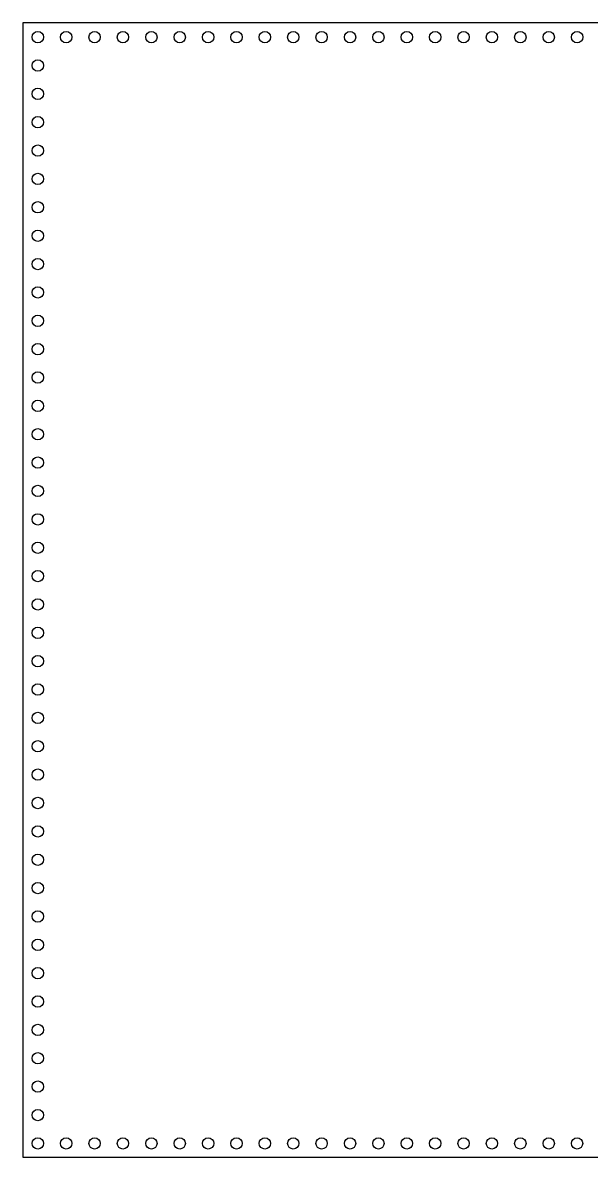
# Model space of a CAD drawing. Header units: centimetres. Extents: x -10.2 to 8.8, y -10.4 to 8.7.
# Drawn here: x -10.23 to -0.69, y -10.36 to 8.69 of the extents above; entities that cross this region are included whole.
import ezdxf

# ---------------------------------------------------------------- set-up
doc = ezdxf.new("R2010")
doc.units = ezdxf.units.CM
doc.header["$MEASUREMENT"] = 0
doc.layers.add('Camada 1', color=7, linetype='Continuous')

msp = doc.modelspace()

# ---------------------------------------------------------------- linework, layer by layer
at = {"layer": 'Camada 1'}
for points in [[(8.82385, -10.35844), (8.82385, -10.35844), (-10.22615, -10.35844), (-10.22615, -10.35844), (-10.22615, -10.35844), (-10.22615, -10.35844), (-10.22615, 8.69156), (-10.22615, 8.69156), (-10.22615, 8.69156), (-10.22615, 8.69156), (8.82385, 8.69156), (8.82385, 8.69156), (8.82385, 8.69156), (8.82385, 8.69156), (8.82385, -10.35844), (8.82385, -10.35844)], [(-9.97249, 8.5444), (-10.02509, 8.5444), (-10.06774, 8.50175), (-10.06774, 8.44915), (-10.06774, 8.44915), (-10.06774, 8.39655), (-10.02509, 8.3539), (-9.97249, 8.3539), (-9.97249, 8.3539), (-9.91989, 8.3539), (-9.87724, 8.39655), (-9.87724, 8.44915), (-9.87724, 8.44915), (-9.87724, 8.50175), (-9.91989, 8.5444), (-9.97249, 8.5444)], [(-9.49624, 8.5444), (-9.54884, 8.5444), (-9.59149, 8.50175), (-9.59149, 8.44915), (-9.59149, 8.44915), (-9.59149, 8.39655), (-9.54884, 8.3539), (-9.49624, 8.3539), (-9.49624, 8.3539), (-9.44364, 8.3539), (-9.40099, 8.39655), (-9.40099, 8.44915), (-9.40099, 8.44915), (-9.40099, 8.50175), (-9.44364, 8.5444), (-9.49624, 8.5444)], [(-9.01999, 8.5444), (-9.07259, 8.5444), (-9.11524, 8.50175), (-9.11524, 8.44915), (-9.11524, 8.44915), (-9.11524, 8.39655), (-9.07259, 8.3539), (-9.01999, 8.3539), (-9.01999, 8.3539), (-8.96739, 8.3539), (-8.92474, 8.39655), (-8.92474, 8.44915), (-8.92474, 8.44915), (-8.92474, 8.50175), (-8.96739, 8.5444), (-9.01999, 8.5444)], [(-8.54374, 8.5444), (-8.59634, 8.5444), (-8.63899, 8.50175), (-8.63899, 8.44915), (-8.63899, 8.44915), (-8.63899, 8.39655), (-8.59634, 8.3539), (-8.54374, 8.3539), (-8.54374, 8.3539), (-8.49114, 8.3539), (-8.44849, 8.39655), (-8.44849, 8.44915), (-8.44849, 8.44915), (-8.44849, 8.50175), (-8.49114, 8.5444), (-8.54374, 8.5444)], [(-8.06749, 8.5444), (-8.12009, 8.5444), (-8.16274, 8.50175), (-8.16274, 8.44915), (-8.16274, 8.44915), (-8.16274, 8.39655), (-8.12009, 8.3539), (-8.06749, 8.3539), (-8.06749, 8.3539), (-8.01489, 8.3539), (-7.97224, 8.39655), (-7.97224, 8.44915), (-7.97224, 8.44915), (-7.97224, 8.50175), (-8.01489, 8.5444), (-8.06749, 8.5444)], [(-7.59124, 8.5444), (-7.64384, 8.5444), (-7.68649, 8.50175), (-7.68649, 8.44915), (-7.68649, 8.44915), (-7.68649, 8.39655), (-7.64384, 8.3539), (-7.59124, 8.3539), (-7.59124, 8.3539), (-7.53864, 8.3539), (-7.49599, 8.39655), (-7.49599, 8.44915), (-7.49599, 8.44915), (-7.49599, 8.50175), (-7.53864, 8.5444), (-7.59124, 8.5444)], [(-7.11499, 8.5444), (-7.16759, 8.5444), (-7.21024, 8.50175), (-7.21024, 8.44915), (-7.21024, 8.44915), (-7.21024, 8.39655), (-7.16759, 8.3539), (-7.11499, 8.3539), (-7.11499, 8.3539), (-7.06239, 8.3539), (-7.01974, 8.39655), (-7.01974, 8.44915), (-7.01974, 8.44915), (-7.01974, 8.50175), (-7.06239, 8.5444), (-7.11499, 8.5444)], [(-6.63874, 8.5444), (-6.69134, 8.5444), (-6.73399, 8.50175), (-6.73399, 8.44915), (-6.73399, 8.44915), (-6.73399, 8.39655), (-6.69134, 8.3539), (-6.63874, 8.3539), (-6.63874, 8.3539), (-6.58614, 8.3539), (-6.54349, 8.39655), (-6.54349, 8.44915), (-6.54349, 8.44915), (-6.54349, 8.50175), (-6.58614, 8.5444), (-6.63874, 8.5444)], [(-6.16249, 8.5444), (-6.21509, 8.5444), (-6.25774, 8.50175), (-6.25774, 8.44915), (-6.25774, 8.44915), (-6.25774, 8.39655), (-6.21509, 8.3539), (-6.16249, 8.3539), (-6.16249, 8.3539), (-6.10989, 8.3539), (-6.06724, 8.39655), (-6.06724, 8.44915), (-6.06724, 8.44915), (-6.06724, 8.50175), (-6.10989, 8.5444), (-6.16249, 8.5444)], [(-5.68624, 8.5444), (-5.73884, 8.5444), (-5.78149, 8.50175), (-5.78149, 8.44915), (-5.78149, 8.44915), (-5.78149, 8.39655), (-5.73884, 8.3539), (-5.68624, 8.3539), (-5.68624, 8.3539), (-5.63364, 8.3539), (-5.59099, 8.39655), (-5.59099, 8.44915), (-5.59099, 8.44915), (-5.59099, 8.50175), (-5.63364, 8.5444), (-5.68624, 8.5444)], [(-5.20999, 8.5444), (-5.26259, 8.5444), (-5.30524, 8.50175), (-5.30524, 8.44915), (-5.30524, 8.44915), (-5.30524, 8.39655), (-5.26259, 8.3539), (-5.20999, 8.3539), (-5.20999, 8.3539), (-5.15739, 8.3539), (-5.11474, 8.39655), (-5.11474, 8.44915), (-5.11474, 8.44915), (-5.11474, 8.50175), (-5.15739, 8.5444), (-5.20999, 8.5444)], [(-4.73374, 8.5444), (-4.78634, 8.5444), (-4.82899, 8.50175), (-4.82899, 8.44915), (-4.82899, 8.44915), (-4.82899, 8.39655), (-4.78634, 8.3539), (-4.73374, 8.3539), (-4.73374, 8.3539), (-4.68114, 8.3539), (-4.63849, 8.39655), (-4.63849, 8.44915), (-4.63849, 8.44915), (-4.63849, 8.50175), (-4.68114, 8.5444), (-4.73374, 8.5444)], [(-4.25749, 8.5444), (-4.31009, 8.5444), (-4.35274, 8.50175), (-4.35274, 8.44915), (-4.35274, 8.44915), (-4.35274, 8.39655), (-4.31009, 8.3539), (-4.25749, 8.3539), (-4.25749, 8.3539), (-4.20489, 8.3539), (-4.16224, 8.39655), (-4.16224, 8.44915), (-4.16224, 8.44915), (-4.16224, 8.50175), (-4.20489, 8.5444), (-4.25749, 8.5444)], [(-3.78124, 8.5444), (-3.83384, 8.5444), (-3.87649, 8.50175), (-3.87649, 8.44915), (-3.87649, 8.44915), (-3.87649, 8.39655), (-3.83384, 8.3539), (-3.78124, 8.3539), (-3.78124, 8.3539), (-3.72864, 8.3539), (-3.68599, 8.39655), (-3.68599, 8.44915), (-3.68599, 8.44915), (-3.68599, 8.50175), (-3.72864, 8.5444), (-3.78124, 8.5444)], [(-3.30499, 8.5444), (-3.35759, 8.5444), (-3.40024, 8.50175), (-3.40024, 8.44915), (-3.40024, 8.44915), (-3.40024, 8.39655), (-3.35759, 8.3539), (-3.30499, 8.3539), (-3.30499, 8.3539), (-3.25239, 8.3539), (-3.20974, 8.39655), (-3.20974, 8.44915), (-3.20974, 8.44915), (-3.20974, 8.50175), (-3.25239, 8.5444), (-3.30499, 8.5444)], [(-2.82874, 8.5444), (-2.88134, 8.5444), (-2.92399, 8.50175), (-2.92399, 8.44915), (-2.92399, 8.44915), (-2.92399, 8.39655), (-2.88134, 8.3539), (-2.82874, 8.3539), (-2.82874, 8.3539), (-2.77614, 8.3539), (-2.73349, 8.39655), (-2.73349, 8.44915), (-2.73349, 8.44915), (-2.73349, 8.50175), (-2.77614, 8.5444), (-2.82874, 8.5444)], [(-2.35249, 8.5444), (-2.40509, 8.5444), (-2.44774, 8.50175), (-2.44774, 8.44915), (-2.44774, 8.44915), (-2.44774, 8.39655), (-2.40509, 8.3539), (-2.35249, 8.3539), (-2.35249, 8.3539), (-2.29989, 8.3539), (-2.25724, 8.39655), (-2.25724, 8.44915), (-2.25724, 8.44915), (-2.25724, 8.50175), (-2.29989, 8.5444), (-2.35249, 8.5444)], [(-1.87624, 8.5444), (-1.92884, 8.5444), (-1.97149, 8.50175), (-1.97149, 8.44915), (-1.97149, 8.44915), (-1.97149, 8.39655), (-1.92884, 8.3539), (-1.87624, 8.3539), (-1.87624, 8.3539), (-1.82364, 8.3539), (-1.78099, 8.39655), (-1.78099, 8.44915), (-1.78099, 8.44915), (-1.78099, 8.50175), (-1.82364, 8.5444), (-1.87624, 8.5444)], [(-1.39999, 8.5444), (-1.45259, 8.5444), (-1.49524, 8.50175), (-1.49524, 8.44915), (-1.49524, 8.44915), (-1.49524, 8.39655), (-1.45259, 8.3539), (-1.39999, 8.3539), (-1.39999, 8.3539), (-1.34739, 8.3539), (-1.30474, 8.39655), (-1.30474, 8.44915), (-1.30474, 8.44915), (-1.30474, 8.50175), (-1.34739, 8.5444), (-1.39999, 8.5444)], [(-0.92374, 8.5444), (-0.97634, 8.5444), (-1.01899, 8.50175), (-1.01899, 8.44915), (-1.01899, 8.44915), (-1.01899, 8.39655), (-0.97634, 8.3539), (-0.92374, 8.3539), (-0.92374, 8.3539), (-0.87114, 8.3539), (-0.82849, 8.39655), (-0.82849, 8.44915), (-0.82849, 8.44915), (-0.82849, 8.50175), (-0.87114, 8.5444), (-0.92374, 8.5444)], [(-9.87724, 7.9729), (-9.87724, 8.0255), (-9.91989, 8.06815), (-9.97249, 8.06815), (-9.97249, 8.06815), (-10.02509, 8.06815), (-10.06774, 8.0255), (-10.06774, 7.9729), (-10.06774, 7.9729), (-10.06774, 7.9203), (-10.02509, 7.87765), (-9.97249, 7.87765), (-9.97249, 7.87765), (-9.91989, 7.87765), (-9.87724, 7.9203), (-9.87724, 7.9729)], [(-9.87724, 7.49665), (-9.87724, 7.54925), (-9.91989, 7.5919), (-9.97249, 7.5919), (-9.97249, 7.5919), (-10.02509, 7.5919), (-10.06774, 7.54925), (-10.06774, 7.49665), (-10.06774, 7.49665), (-10.06774, 7.44405), (-10.02509, 7.4014), (-9.97249, 7.4014), (-9.97249, 7.4014), (-9.91989, 7.4014), (-9.87724, 7.44405), (-9.87724, 7.49665)], [(-9.87724, 7.0204), (-9.87724, 7.073), (-9.91989, 7.11565), (-9.97249, 7.11565), (-9.97249, 7.11565), (-10.02509, 7.11565), (-10.06774, 7.073), (-10.06774, 7.0204), (-10.06774, 7.0204), (-10.06774, 6.9678), (-10.02509, 6.92515), (-9.97249, 6.92515), (-9.97249, 6.92515), (-9.91989, 6.92515), (-9.87724, 6.9678), (-9.87724, 7.0204)], [(-9.87724, 6.54415), (-9.87724, 6.59675), (-9.91989, 6.6394), (-9.97249, 6.6394), (-9.97249, 6.6394), (-10.02509, 6.6394), (-10.06774, 6.59675), (-10.06774, 6.54415), (-10.06774, 6.54415), (-10.06774, 6.49155), (-10.02509, 6.4489), (-9.97249, 6.4489), (-9.97249, 6.4489), (-9.91989, 6.4489), (-9.87724, 6.49155), (-9.87724, 6.54415)], [(-9.87724, 6.0679), (-9.87724, 6.1205), (-9.91989, 6.16315), (-9.97249, 6.16315), (-9.97249, 6.16315), (-10.02509, 6.16315), (-10.06774, 6.1205), (-10.06774, 6.0679), (-10.06774, 6.0679), (-10.06774, 6.0153), (-10.02509, 5.97265), (-9.97249, 5.97265), (-9.97249, 5.97265), (-9.91989, 5.97265), (-9.87724, 6.0153), (-9.87724, 6.0679)], [(-9.87724, 5.59165), (-9.87724, 5.64425), (-9.91989, 5.6869), (-9.97249, 5.6869), (-9.97249, 5.6869), (-10.02509, 5.6869), (-10.06774, 5.64425), (-10.06774, 5.59165), (-10.06774, 5.59165), (-10.06774, 5.53905), (-10.02509, 5.4964), (-9.97249, 5.4964), (-9.97249, 5.4964), (-9.91989, 5.4964), (-9.87724, 5.53905), (-9.87724, 5.59165)], [(-9.87724, 5.1154), (-9.87724, 5.168), (-9.91989, 5.21065), (-9.97249, 5.21065), (-9.97249, 5.21065), (-10.02509, 5.21065), (-10.06774, 5.168), (-10.06774, 5.1154), (-10.06774, 5.1154), (-10.06774, 5.0628), (-10.02509, 5.02015), (-9.97249, 5.02015), (-9.97249, 5.02015), (-9.91989, 5.02015), (-9.87724, 5.0628), (-9.87724, 5.1154)], [(-9.87724, 4.63915), (-9.87724, 4.69175), (-9.91989, 4.7344), (-9.97249, 4.7344), (-9.97249, 4.7344), (-10.02509, 4.7344), (-10.06774, 4.69175), (-10.06774, 4.63915), (-10.06774, 4.63915), (-10.06774, 4.58655), (-10.02509, 4.5439), (-9.97249, 4.5439), (-9.97249, 4.5439), (-9.91989, 4.5439), (-9.87724, 4.58655), (-9.87724, 4.63915)], [(-9.87724, 4.1629), (-9.87724, 4.2155), (-9.91989, 4.25815), (-9.97249, 4.25815), (-9.97249, 4.25815), (-10.02509, 4.25815), (-10.06774, 4.2155), (-10.06774, 4.1629), (-10.06774, 4.1629), (-10.06774, 4.1103), (-10.02509, 4.06765), (-9.97249, 4.06765), (-9.97249, 4.06765), (-9.91989, 4.06765), (-9.87724, 4.1103), (-9.87724, 4.1629)], [(-9.87724, 3.68665), (-9.87724, 3.73925), (-9.91989, 3.7819), (-9.97249, 3.7819), (-9.97249, 3.7819), (-10.02509, 3.7819), (-10.06774, 3.73925), (-10.06774, 3.68665), (-10.06774, 3.68665), (-10.06774, 3.63405), (-10.02509, 3.5914), (-9.97249, 3.5914), (-9.97249, 3.5914), (-9.91989, 3.5914), (-9.87724, 3.63405), (-9.87724, 3.68665)], [(-9.87724, 3.2104), (-9.87724, 3.263), (-9.91989, 3.30565), (-9.97249, 3.30565), (-9.97249, 3.30565), (-10.02509, 3.30565), (-10.06774, 3.263), (-10.06774, 3.2104), (-10.06774, 3.2104), (-10.06774, 3.1578), (-10.02509, 3.11515), (-9.97249, 3.11515), (-9.97249, 3.11515), (-9.91989, 3.11515), (-9.87724, 3.1578), (-9.87724, 3.2104)], [(-9.87724, 2.73415), (-9.87724, 2.78675), (-9.91989, 2.8294), (-9.97249, 2.8294), (-9.97249, 2.8294), (-10.02509, 2.8294), (-10.06774, 2.78675), (-10.06774, 2.73415), (-10.06774, 2.73415), (-10.06774, 2.68155), (-10.02509, 2.6389), (-9.97249, 2.6389), (-9.97249, 2.6389), (-9.91989, 2.6389), (-9.87724, 2.68155), (-9.87724, 2.73415)], [(-9.87724, 2.2579), (-9.87724, 2.3105), (-9.91989, 2.35315), (-9.97249, 2.35315), (-9.97249, 2.35315), (-10.02509, 2.35315), (-10.06774, 2.3105), (-10.06774, 2.2579), (-10.06774, 2.2579), (-10.06774, 2.2053), (-10.02509, 2.16265), (-9.97249, 2.16265), (-9.97249, 2.16265), (-9.91989, 2.16265), (-9.87724, 2.2053), (-9.87724, 2.2579)], [(-9.87724, 1.78165), (-9.87724, 1.83425), (-9.91989, 1.8769), (-9.97249, 1.8769), (-9.97249, 1.8769), (-10.02509, 1.8769), (-10.06774, 1.83425), (-10.06774, 1.78165), (-10.06774, 1.78165), (-10.06774, 1.72905), (-10.02509, 1.6864), (-9.97249, 1.6864), (-9.97249, 1.6864), (-9.91989, 1.6864), (-9.87724, 1.72905), (-9.87724, 1.78165)], [(-9.87724, 1.3054), (-9.87724, 1.358), (-9.91989, 1.40065), (-9.97249, 1.40065), (-9.97249, 1.40065), (-10.02509, 1.40065), (-10.06774, 1.358), (-10.06774, 1.3054), (-10.06774, 1.3054), (-10.06774, 1.2528), (-10.02509, 1.21015), (-9.97249, 1.21015), (-9.97249, 1.21015), (-9.91989, 1.21015), (-9.87724, 1.2528), (-9.87724, 1.3054)], [(-9.87724, 0.82915), (-9.87724, 0.88175), (-9.91989, 0.9244), (-9.97249, 0.9244), (-9.97249, 0.9244), (-10.02509, 0.9244), (-10.06774, 0.88175), (-10.06774, 0.82915), (-10.06774, 0.82915), (-10.06774, 0.77655), (-10.02509, 0.7339), (-9.97249, 0.7339), (-9.97249, 0.7339), (-9.91989, 0.7339), (-9.87724, 0.77655), (-9.87724, 0.82915)], [(-9.87724, 0.3529), (-9.87724, 0.4055), (-9.91989, 0.44815), (-9.97249, 0.44815), (-9.97249, 0.44815), (-10.02509, 0.44815), (-10.06774, 0.4055), (-10.06774, 0.3529), (-10.06774, 0.3529), (-10.06774, 0.3003), (-10.02509, 0.25765), (-9.97249, 0.25765), (-9.97249, 0.25765), (-9.91989, 0.25765), (-9.87724, 0.3003), (-9.87724, 0.3529)], [(-9.87724, -0.12335), (-9.87724, -0.07075), (-9.91989, -0.02807), (-9.97249, -0.02807), (-9.97249, -0.02807), (-10.02509, -0.02807), (-10.06774, -0.07072), (-10.06774, -0.12335), (-10.06774, -0.12335), (-10.06774, -0.17598), (-10.02509, -0.2186), (-9.97249, -0.2186), (-9.97249, -0.2186), (-9.91989, -0.2186), (-9.87724, -0.17595), (-9.87724, -0.12335)], [(-9.87724, -0.5996), (-9.87724, -0.547), (-9.91989, -0.50432), (-9.97249, -0.50432), (-9.97249, -0.50432), (-10.02509, -0.50432), (-10.06774, -0.54697), (-10.06774, -0.5996), (-10.06774, -0.5996), (-10.06774, -0.65223), (-10.02509, -0.69485), (-9.97249, -0.69485), (-9.97249, -0.69485), (-9.91989, -0.69485), (-9.87724, -0.6522), (-9.87724, -0.5996)], [(-9.87724, -1.07585), (-9.87724, -1.02325), (-9.91989, -0.98057), (-9.97249, -0.98057), (-9.97249, -0.98057), (-10.02509, -0.98057), (-10.06774, -1.02322), (-10.06774, -1.07585), (-10.06774, -1.07585), (-10.06774, -1.12848), (-10.02509, -1.1711), (-9.97249, -1.1711), (-9.97249, -1.1711), (-9.91989, -1.1711), (-9.87724, -1.12845), (-9.87724, -1.07585)], [(-9.87724, -1.5521), (-9.87724, -1.4995), (-9.91989, -1.45682), (-9.97249, -1.45682), (-9.97249, -1.45682), (-10.02509, -1.45682), (-10.06774, -1.49947), (-10.06774, -1.5521), (-10.06774, -1.5521), (-10.06774, -1.60473), (-10.02509, -1.64735), (-9.97249, -1.64735), (-9.97249, -1.64735), (-9.91989, -1.64735), (-9.87724, -1.6047), (-9.87724, -1.5521)], [(-9.87724, -2.02835), (-9.87724, -1.97575), (-9.91989, -1.93305), (-9.97249, -1.93305), (-9.97249, -1.93305), (-10.02509, -1.93305), (-10.06774, -1.97573), (-10.06774, -2.02835), (-10.06774, -2.02835), (-10.06774, -2.08097), (-10.02509, -2.1236), (-9.97249, -2.1236), (-9.97249, -2.1236), (-9.91989, -2.1236), (-9.87724, -2.08095), (-9.87724, -2.02835)], [(-9.87724, -2.5046), (-9.87724, -2.452), (-9.91989, -2.4093), (-9.97249, -2.4093), (-9.97249, -2.4093), (-10.02509, -2.4093), (-10.06774, -2.45198), (-10.06774, -2.5046), (-10.06774, -2.5046), (-10.06774, -2.55722), (-10.02509, -2.59985), (-9.97249, -2.59985), (-9.97249, -2.59985), (-9.91989, -2.59985), (-9.87724, -2.5572), (-9.87724, -2.5046)], [(-9.87724, -2.98085), (-9.87724, -2.92825), (-9.91989, -2.88555), (-9.97249, -2.88555), (-9.97249, -2.88555), (-10.02509, -2.88555), (-10.06774, -2.92823), (-10.06774, -2.98085), (-10.06774, -2.98085), (-10.06774, -3.03347), (-10.02509, -3.0761), (-9.97249, -3.0761), (-9.97249, -3.0761), (-9.91989, -3.0761), (-9.87724, -3.03345), (-9.87724, -2.98085)], [(-9.87724, -3.4571), (-9.87724, -3.4045), (-9.91989, -3.3618), (-9.97249, -3.3618), (-9.97249, -3.3618), (-10.02509, -3.3618), (-10.06774, -3.40448), (-10.06774, -3.4571), (-10.06774, -3.4571), (-10.06774, -3.50972), (-10.02509, -3.55235), (-9.97249, -3.55235), (-9.97249, -3.55235), (-9.91989, -3.55235), (-9.87724, -3.5097), (-9.87724, -3.4571)], [(-9.87724, -3.93335), (-9.87724, -3.88075), (-9.91989, -3.83805), (-9.97249, -3.83805), (-9.97249, -3.83805), (-10.02509, -3.83805), (-10.06774, -3.88073), (-10.06774, -3.93335), (-10.06774, -3.93335), (-10.06774, -3.98597), (-10.02509, -4.0286), (-9.97249, -4.0286), (-9.97249, -4.0286), (-9.91989, -4.0286), (-9.87724, -3.98595), (-9.87724, -3.93335)], [(-9.87724, -4.4096), (-9.87724, -4.357), (-9.91989, -4.3143), (-9.97249, -4.3143), (-9.97249, -4.3143), (-10.02509, -4.3143), (-10.06774, -4.35698), (-10.06774, -4.4096), (-10.06774, -4.4096), (-10.06774, -4.46222), (-10.02509, -4.50485), (-9.97249, -4.50485), (-9.97249, -4.50485), (-9.91989, -4.50485), (-9.87724, -4.4622), (-9.87724, -4.4096)], [(-9.87724, -4.88585), (-9.87724, -4.83325), (-9.91989, -4.79055), (-9.97249, -4.79055), (-9.97249, -4.79055), (-10.02509, -4.79055), (-10.06774, -4.83323), (-10.06774, -4.88585), (-10.06774, -4.88585), (-10.06774, -4.93847), (-10.02509, -4.9811), (-9.97249, -4.9811), (-9.97249, -4.9811), (-9.91989, -4.9811), (-9.87724, -4.93845), (-9.87724, -4.88585)], [(-9.87724, -5.3621), (-9.87724, -5.3095), (-9.91989, -5.2668), (-9.97249, -5.2668), (-9.97249, -5.2668), (-10.02509, -5.2668), (-10.06774, -5.30948), (-10.06774, -5.3621), (-10.06774, -5.3621), (-10.06774, -5.41472), (-10.02509, -5.45735), (-9.97249, -5.45735), (-9.97249, -5.45735), (-9.91989, -5.45735), (-9.87724, -5.4147), (-9.87724, -5.3621)], [(-9.87724, -5.83835), (-9.87724, -5.78575), (-9.91989, -5.74305), (-9.97249, -5.74305), (-9.97249, -5.74305), (-10.02509, -5.74305), (-10.06774, -5.78573), (-10.06774, -5.83835), (-10.06774, -5.83835), (-10.06774, -5.89097), (-10.02509, -5.9336), (-9.97249, -5.9336), (-9.97249, -5.9336), (-9.91989, -5.9336), (-9.87724, -5.89095), (-9.87724, -5.83835)], [(-9.87724, -6.3146), (-9.87724, -6.262), (-9.91989, -6.2193), (-9.97249, -6.2193), (-9.97249, -6.2193), (-10.02509, -6.2193), (-10.06774, -6.26198), (-10.06774, -6.3146), (-10.06774, -6.3146), (-10.06774, -6.36722), (-10.02509, -6.40985), (-9.97249, -6.40985), (-9.97249, -6.40985), (-9.91989, -6.40985), (-9.87724, -6.3672), (-9.87724, -6.3146)], [(-9.87724, -6.79085), (-9.87724, -6.73825), (-9.91989, -6.69555), (-9.97249, -6.69555), (-9.97249, -6.69555), (-10.02509, -6.69555), (-10.06774, -6.73823), (-10.06774, -6.79085), (-10.06774, -6.79085), (-10.06774, -6.84347), (-10.02509, -6.8861), (-9.97249, -6.8861), (-9.97249, -6.8861), (-9.91989, -6.8861), (-9.87724, -6.84345), (-9.87724, -6.79085)], [(-9.87724, -7.2671), (-9.87724, -7.2145), (-9.91989, -7.1718), (-9.97249, -7.1718), (-9.97249, -7.1718), (-10.02509, -7.1718), (-10.06774, -7.21448), (-10.06774, -7.2671), (-10.06774, -7.2671), (-10.06774, -7.31972), (-10.02509, -7.36235), (-9.97249, -7.36235), (-9.97249, -7.36235), (-9.91989, -7.36235), (-9.87724, -7.3197), (-9.87724, -7.2671)], [(-9.87724, -7.74335), (-9.87724, -7.69075), (-9.91989, -7.64805), (-9.97249, -7.64805), (-9.97249, -7.64805), (-10.02509, -7.64805), (-10.06774, -7.69073), (-10.06774, -7.74335), (-10.06774, -7.74335), (-10.06774, -7.79597), (-10.02509, -7.8386), (-9.97249, -7.8386), (-9.97249, -7.8386), (-9.91989, -7.8386), (-9.87724, -7.79595), (-9.87724, -7.74335)], [(-9.87724, -8.2196), (-9.87724, -8.167), (-9.91989, -8.1243), (-9.97249, -8.1243), (-9.97249, -8.1243), (-10.02509, -8.1243), (-10.06774, -8.16698), (-10.06774, -8.2196), (-10.06774, -8.2196), (-10.06774, -8.27222), (-10.02509, -8.31485), (-9.97249, -8.31485), (-9.97249, -8.31485), (-9.91989, -8.31485), (-9.87724, -8.2722), (-9.87724, -8.2196)], [(-9.87724, -8.69585), (-9.87724, -8.64325), (-9.91989, -8.60055), (-9.97249, -8.60055), (-9.97249, -8.60055), (-10.02509, -8.60055), (-10.06774, -8.64323), (-10.06774, -8.69585), (-10.06774, -8.69585), (-10.06774, -8.74847), (-10.02509, -8.7911), (-9.97249, -8.7911), (-9.97249, -8.7911), (-9.91989, -8.7911), (-9.87724, -8.74845), (-9.87724, -8.69585)], [(-9.87724, -9.1721), (-9.87724, -9.1195), (-9.91989, -9.0768), (-9.97249, -9.0768), (-9.97249, -9.0768), (-10.02509, -9.0768), (-10.06774, -9.11948), (-10.06774, -9.1721), (-10.06774, -9.1721), (-10.06774, -9.22472), (-10.02509, -9.26735), (-9.97249, -9.26735), (-9.97249, -9.26735), (-9.91989, -9.26735), (-9.87724, -9.2247), (-9.87724, -9.1721)], [(-9.87724, -9.64835), (-9.87724, -9.59575), (-9.91989, -9.55305), (-9.97249, -9.55305), (-9.97249, -9.55305), (-10.02509, -9.55305), (-10.06774, -9.59573), (-10.06774, -9.64835), (-10.06774, -9.64835), (-10.06774, -9.70097), (-10.02509, -9.7436), (-9.97249, -9.7436), (-9.97249, -9.7436), (-9.91989, -9.7436), (-9.87724, -9.70095), (-9.87724, -9.64835)], [(-9.87724, -10.1246), (-9.87724, -10.072), (-9.91989, -10.0293), (-9.97249, -10.0293), (-9.97249, -10.0293), (-10.02509, -10.0293), (-10.06774, -10.07198), (-10.06774, -10.1246), (-10.06774, -10.1246), (-10.06774, -10.17722), (-10.02509, -10.21985), (-9.97249, -10.21985), (-9.97249, -10.21985), (-9.91989, -10.21985), (-9.87724, -10.1772), (-9.87724, -10.1246)], [(-9.49627, -10.21982), (-9.44367, -10.21982), (-9.40099, -10.1772), (-9.40099, -10.12457), (-9.40099, -10.12457), (-9.40099, -10.07194), (-9.44364, -10.02929), (-9.49627, -10.02929), (-9.49627, -10.02929), (-9.5489, -10.02929), (-9.59155, -10.07194), (-9.59155, -10.12457), (-9.59155, -10.12457), (-9.59155, -10.1772), (-9.54887, -10.21982), (-9.49627, -10.21982)], [(-9.02002, -10.21982), (-8.96742, -10.21982), (-8.92474, -10.1772), (-8.92474, -10.12457), (-8.92474, -10.12457), (-8.92474, -10.07194), (-8.96739, -10.02929), (-9.02002, -10.02929), (-9.02002, -10.02929), (-9.07265, -10.02929), (-9.1153, -10.07194), (-9.1153, -10.12457), (-9.1153, -10.12457), (-9.1153, -10.1772), (-9.07262, -10.21982), (-9.02002, -10.21982)], [(-8.54377, -10.21982), (-8.49117, -10.21982), (-8.44849, -10.1772), (-8.44849, -10.12457), (-8.44849, -10.12457), (-8.44849, -10.07194), (-8.49114, -10.02929), (-8.54377, -10.02929), (-8.54377, -10.02929), (-8.5964, -10.02929), (-8.63905, -10.07194), (-8.63905, -10.12457), (-8.63905, -10.12457), (-8.63905, -10.1772), (-8.59637, -10.21982), (-8.54377, -10.21982)], [(-8.06752, -10.21982), (-8.01492, -10.21982), (-7.97224, -10.1772), (-7.97224, -10.12457), (-7.97224, -10.12457), (-7.97224, -10.07194), (-8.01489, -10.02929), (-8.06752, -10.02929), (-8.06752, -10.02929), (-8.12015, -10.02929), (-8.1628, -10.07194), (-8.1628, -10.12457), (-8.1628, -10.12457), (-8.1628, -10.1772), (-8.12012, -10.21982), (-8.06752, -10.21982)], [(-7.59127, -10.21982), (-7.53867, -10.21982), (-7.49599, -10.1772), (-7.49599, -10.12457), (-7.49599, -10.12457), (-7.49599, -10.07194), (-7.53864, -10.02929), (-7.59127, -10.02929), (-7.59127, -10.02929), (-7.6439, -10.02929), (-7.68655, -10.07194), (-7.68655, -10.12457), (-7.68655, -10.12457), (-7.68655, -10.1772), (-7.64387, -10.21982), (-7.59127, -10.21982)], [(-7.11502, -10.21982), (-7.06242, -10.21982), (-7.01974, -10.1772), (-7.01974, -10.12457), (-7.01974, -10.12457), (-7.01974, -10.07194), (-7.06239, -10.02929), (-7.11502, -10.02929), (-7.11502, -10.02929), (-7.16765, -10.02929), (-7.2103, -10.07194), (-7.2103, -10.12457), (-7.2103, -10.12457), (-7.2103, -10.1772), (-7.16762, -10.21982), (-7.11502, -10.21982)], [(-6.63877, -10.21982), (-6.58617, -10.21982), (-6.54349, -10.1772), (-6.54349, -10.12457), (-6.54349, -10.12457), (-6.54349, -10.07194), (-6.58614, -10.02929), (-6.63877, -10.02929), (-6.63877, -10.02929), (-6.6914, -10.02929), (-6.73405, -10.07194), (-6.73405, -10.12457), (-6.73405, -10.12457), (-6.73405, -10.1772), (-6.69137, -10.21982), (-6.63877, -10.21982)], [(-6.16252, -10.21982), (-6.10992, -10.21982), (-6.06724, -10.1772), (-6.06724, -10.12457), (-6.06724, -10.12457), (-6.06724, -10.07194), (-6.10989, -10.02929), (-6.16252, -10.02929), (-6.16252, -10.02929), (-6.21515, -10.02929), (-6.2578, -10.07194), (-6.2578, -10.12457), (-6.2578, -10.12457), (-6.2578, -10.1772), (-6.21512, -10.21982), (-6.16252, -10.21982)], [(-5.68627, -10.21982), (-5.63367, -10.21982), (-5.59099, -10.1772), (-5.59099, -10.12457), (-5.59099, -10.12457), (-5.59099, -10.07194), (-5.63364, -10.02929), (-5.68627, -10.02929), (-5.68627, -10.02929), (-5.7389, -10.02929), (-5.78155, -10.07194), (-5.78155, -10.12457), (-5.78155, -10.12457), (-5.78155, -10.1772), (-5.73887, -10.21982), (-5.68627, -10.21982)], [(-5.21002, -10.21982), (-5.15742, -10.21982), (-5.11474, -10.1772), (-5.11474, -10.12457), (-5.11474, -10.12457), (-5.11474, -10.07194), (-5.15739, -10.02929), (-5.21002, -10.02929), (-5.21002, -10.02929), (-5.26265, -10.02929), (-5.3053, -10.07194), (-5.3053, -10.12457), (-5.3053, -10.12457), (-5.3053, -10.1772), (-5.26262, -10.21982), (-5.21002, -10.21982)], [(-4.73377, -10.21982), (-4.68117, -10.21982), (-4.63849, -10.1772), (-4.63849, -10.12457), (-4.63849, -10.12457), (-4.63849, -10.07194), (-4.68114, -10.02929), (-4.73377, -10.02929), (-4.73377, -10.02929), (-4.7864, -10.02929), (-4.82905, -10.07194), (-4.82905, -10.12457), (-4.82905, -10.12457), (-4.82905, -10.1772), (-4.78637, -10.21982), (-4.73377, -10.21982)], [(-4.25752, -10.21982), (-4.20492, -10.21982), (-4.16224, -10.1772), (-4.16224, -10.12457), (-4.16224, -10.12457), (-4.16224, -10.07194), (-4.20489, -10.02929), (-4.25752, -10.02929), (-4.25752, -10.02929), (-4.31015, -10.02929), (-4.3528, -10.07194), (-4.3528, -10.12457), (-4.3528, -10.12457), (-4.3528, -10.1772), (-4.31012, -10.21982), (-4.25752, -10.21982)], [(-3.78127, -10.21982), (-3.72867, -10.21982), (-3.68599, -10.1772), (-3.68599, -10.12457), (-3.68599, -10.12457), (-3.68599, -10.07194), (-3.72864, -10.02929), (-3.78127, -10.02929), (-3.78127, -10.02929), (-3.8339, -10.02929), (-3.87655, -10.07194), (-3.87655, -10.12457), (-3.87655, -10.12457), (-3.87655, -10.1772), (-3.83387, -10.21982), (-3.78127, -10.21982)], [(-3.30502, -10.21982), (-3.25242, -10.21982), (-3.20974, -10.1772), (-3.20974, -10.12457), (-3.20974, -10.12457), (-3.20974, -10.07194), (-3.25239, -10.02929), (-3.30502, -10.02929), (-3.30502, -10.02929), (-3.35765, -10.02929), (-3.4003, -10.07194), (-3.4003, -10.12457), (-3.4003, -10.12457), (-3.4003, -10.1772), (-3.35762, -10.21982), (-3.30502, -10.21982)], [(-2.82877, -10.21982), (-2.77617, -10.21982), (-2.73349, -10.1772), (-2.73349, -10.12457), (-2.73349, -10.12457), (-2.73349, -10.07194), (-2.77614, -10.02929), (-2.82877, -10.02929), (-2.82877, -10.02929), (-2.8814, -10.02929), (-2.92405, -10.07194), (-2.92405, -10.12457), (-2.92405, -10.12457), (-2.92405, -10.1772), (-2.88137, -10.21982), (-2.82877, -10.21982)], [(-2.35252, -10.21982), (-2.29992, -10.21982), (-2.25724, -10.1772), (-2.25724, -10.12457), (-2.25724, -10.12457), (-2.25724, -10.07194), (-2.29989, -10.02929), (-2.35252, -10.02929), (-2.35252, -10.02929), (-2.40515, -10.02929), (-2.4478, -10.07194), (-2.4478, -10.12457), (-2.4478, -10.12457), (-2.4478, -10.1772), (-2.40512, -10.21982), (-2.35252, -10.21982)], [(-1.87627, -10.21982), (-1.82367, -10.21982), (-1.78099, -10.1772), (-1.78099, -10.12457), (-1.78099, -10.12457), (-1.78099, -10.07194), (-1.82364, -10.02929), (-1.87627, -10.02929), (-1.87627, -10.02929), (-1.9289, -10.02929), (-1.97155, -10.07194), (-1.97155, -10.12457), (-1.97155, -10.12457), (-1.97155, -10.1772), (-1.92887, -10.21982), (-1.87627, -10.21982)], [(-1.40002, -10.21982), (-1.34742, -10.21982), (-1.30474, -10.1772), (-1.30474, -10.12457), (-1.30474, -10.12457), (-1.30474, -10.07194), (-1.34739, -10.02929), (-1.40002, -10.02929), (-1.40002, -10.02929), (-1.45265, -10.02929), (-1.4953, -10.07194), (-1.4953, -10.12457), (-1.4953, -10.12457), (-1.4953, -10.1772), (-1.45262, -10.21982), (-1.40002, -10.21982)], [(-0.92377, -10.21982), (-0.87117, -10.21982), (-0.82849, -10.1772), (-0.82849, -10.12457), (-0.82849, -10.12457), (-0.82849, -10.07194), (-0.87114, -10.02929), (-0.92377, -10.02929), (-0.92377, -10.02929), (-0.9764, -10.02929), (-1.01905, -10.07194), (-1.01905, -10.12457), (-1.01905, -10.12457), (-1.01905, -10.1772), (-0.97637, -10.21982), (-0.92377, -10.21982)]]:
    msp.add_open_spline(points, degree=3, knots=[0, 0, 0, 0, 0.2, 0.2, 0.2, 0.2, 0.4, 0.4, 0.4, 0.4, 0.6, 0.6, 0.6, 0.6, 1, 1, 1, 1], dxfattribs=at)

doc.saveas('drawing.dxf')
